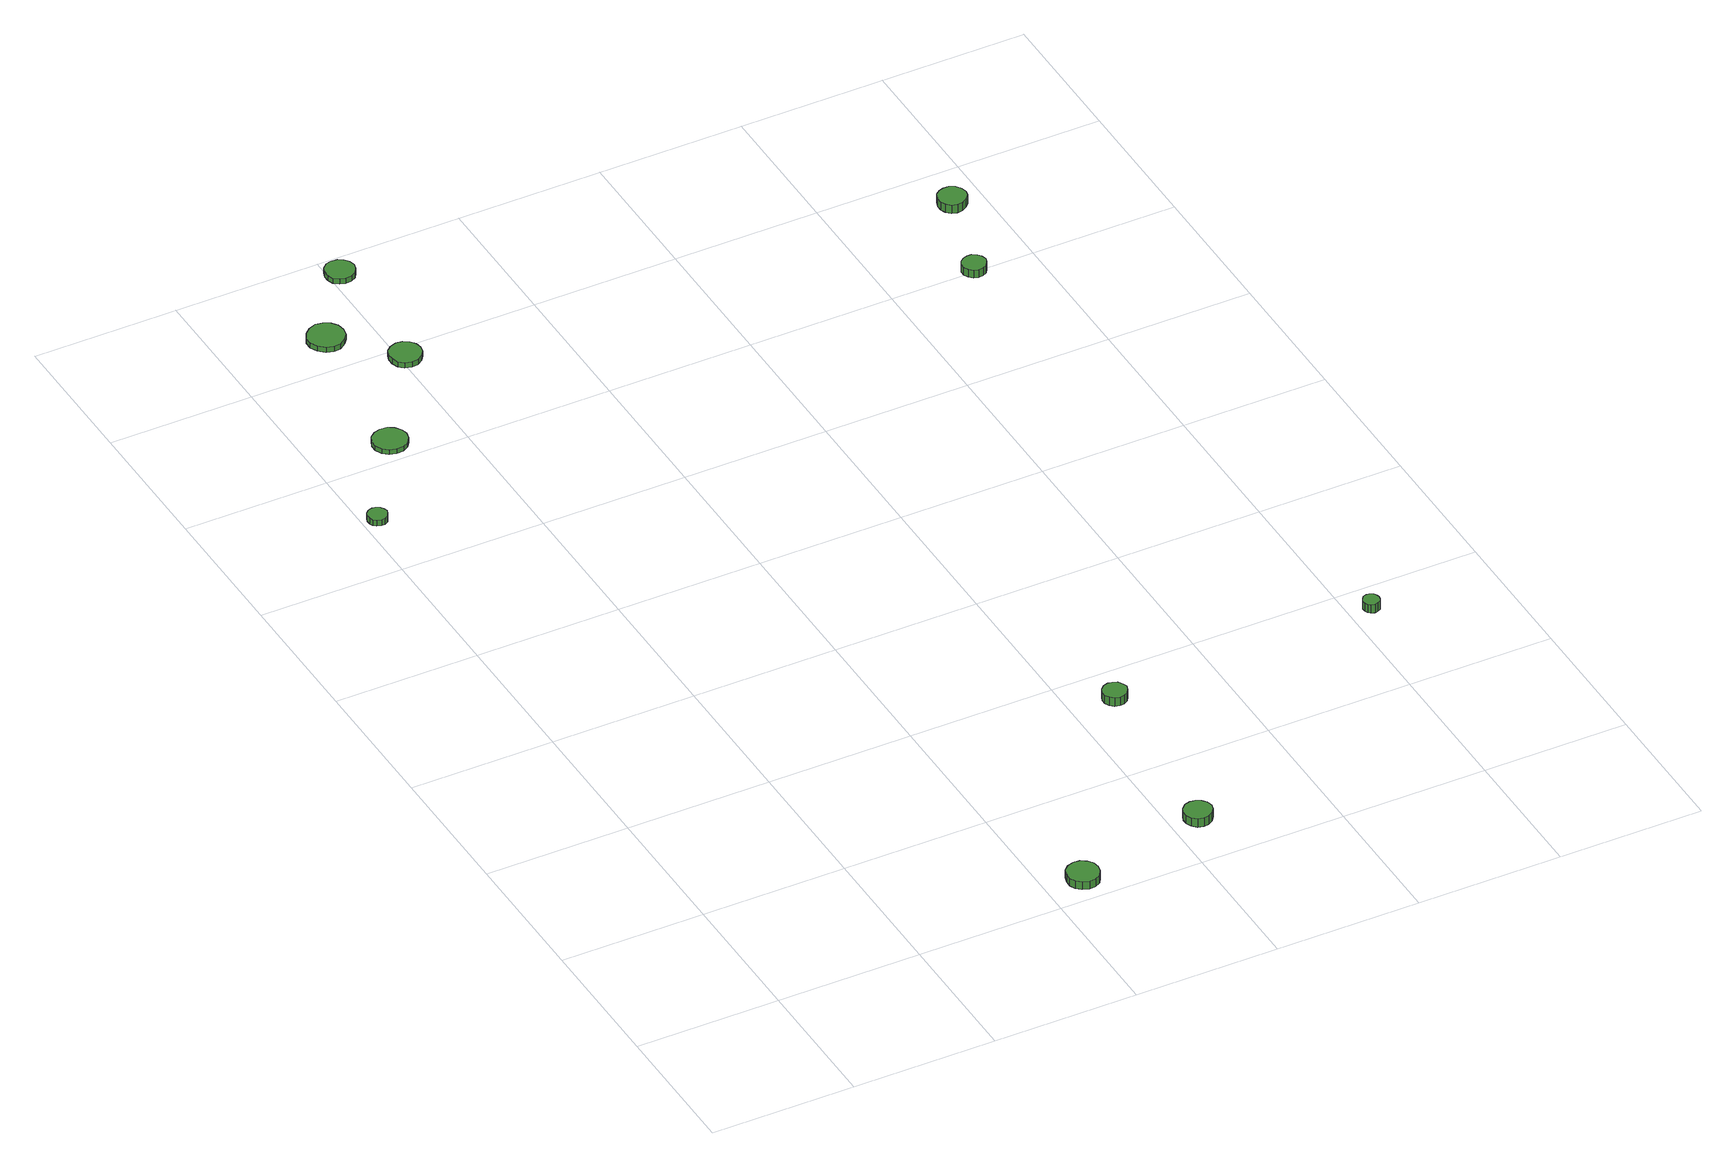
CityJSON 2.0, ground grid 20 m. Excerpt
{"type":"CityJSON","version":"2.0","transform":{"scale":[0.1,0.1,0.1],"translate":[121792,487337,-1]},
"CityObjects":{
"tree1":{"type":"SolitaryVegetationObject","attributes":{"function":"something"},"geometry":[{"type":"MultiSurface","lod":"1","boundaries":[[[0,1,2,3,4,5,6,7,8,9,10,11,12,13,14]],[[15,16,17,18,19,20,21,22,23,24,25,26,27,28,29]],[[0,29,28,1]],[[1,28,27,2]],[[2,27,26,3]],[[3,26,25,4]],[[4,25,24,5]],[[5,24,23,6]],[[6,23,22,7]],[[7,22,21,8]],[[8,21,20,9]],[[9,20,19,10]],[[10,19,18,11]],[[11,18,17,12]],[[12,17,16,13]],[[13,16,15,14]],[[14,15,29,0]]]}]},
"tree2":{"type":"SolitaryVegetationObject","attributes":{"function":"something"},"geometry":[{"type":"MultiSurface","lod":"1","boundaries":[[[30,31,32,33,34,35,36,37,38,39,40,41,42,43,44]],[[45,46,47,48,49,50,51,52,53,54,55,56,57,58,59]],[[30,59,58,31]],[[31,58,57,32]],[[32,57,56,33]],[[33,56,55,34]],[[34,55,54,35]],[[35,54,53,36]],[[36,53,52,37]],[[37,52,51,38]],[[38,51,50,39]],[[39,50,49,40]],[[40,49,48,41]],[[41,48,47,42]],[[42,47,46,43]],[[43,46,45,44]],[[44,45,59,30]]]}]},
"tree3":{"type":"SolitaryVegetationObject","attributes":{"function":"something"},"geometry":[{"type":"MultiSurface","lod":"1","boundaries":[[[60,61,62,63,64,65,66,67,68,69,70,71,72,73,74]],[[75,76,77,78,79,80,81,82,83,84,85,86,87,88,89]],[[60,89,88,61]],[[61,88,87,62]],[[62,87,86,63]],[[63,86,85,64]],[[64,85,84,65]],[[65,84,83,66]],[[66,83,82,67]],[[67,82,81,68]],[[68,81,80,69]],[[69,80,79,70]],[[70,79,78,71]],[[71,78,77,72]],[[72,77,76,73]],[[73,76,75,74]],[[74,75,89,60]]]}]},
"tree4":{"type":"SolitaryVegetationObject","attributes":{"function":"something"},"geometry":[{"type":"MultiSurface","lod":"1","boundaries":[[[90,91,92,93,94,95,96,97,98,99,100,101,102,103,104]],[[105,106,107,108,109,110,111,112,113,114,115,116,117,118,119]],[[90,119,118,91]],[[91,118,117,92]],[[92,117,116,93]],[[93,116,115,94]],[[94,115,114,95]],[[95,114,113,96]],[[96,113,112,97]],[[97,112,111,98]],[[98,111,110,99]],[[99,110,109,100]],[[100,109,108,101]],[[101,108,107,102]],[[102,107,106,103]],[[103,106,105,104]],[[104,105,119,90]]]}]},
"tree5":{"type":"SolitaryVegetationObject","attributes":{"function":"something"},"geometry":[{"type":"MultiSurface","lod":"1","boundaries":[[[120,121,122,123,124,125,126,127,128,129,130,131,132,133,134]],[[135,136,137,138,139,140,141,142,143,144,145,146,147,148,149]],[[120,149,148,121]],[[121,148,147,122]],[[122,147,146,123]],[[123,146,145,124]],[[124,145,144,125]],[[125,144,143,126]],[[126,143,142,127]],[[127,142,141,128]],[[128,141,140,129]],[[129,140,139,130]],[[130,139,138,131]],[[131,138,137,132]],[[132,137,136,133]],[[133,136,135,134]],[[134,135,149,120]]]}]},
"tree6":{"type":"SolitaryVegetationObject","attributes":{"function":"something"},"geometry":[{"type":"MultiSurface","lod":"1","boundaries":[[[150,151,152,153,154,155,156,157,158,159,160,161,162,163,164]],[[165,166,167,168,169,170,171,172,173,174,175,176,177,178,179]],[[150,179,178,151]],[[151,178,177,152]],[[152,177,176,153]],[[153,176,175,154]],[[154,175,174,155]],[[155,174,173,156]],[[156,173,172,157]],[[157,172,171,158]],[[158,171,170,159]],[[159,170,169,160]],[[160,169,168,161]],[[161,168,167,162]],[[162,167,166,163]],[[163,166,165,164]],[[164,165,179,150]]]}]},
"tree7":{"type":"SolitaryVegetationObject","attributes":{"function":"something"},"geometry":[{"type":"MultiSurface","lod":"1","boundaries":[[[180,181,182,183,184,185,186,187,188,189,190,191,192,193,194]],[[195,196,197,198,199,200,201,202,203,204,205,206,207,208,209]],[[180,209,208,181]],[[181,208,207,182]],[[182,207,206,183]],[[183,206,205,184]],[[184,205,204,185]],[[185,204,203,186]],[[186,203,202,187]],[[187,202,201,188]],[[188,201,200,189]],[[189,200,199,190]],[[190,199,198,191]],[[191,198,197,192]],[[192,197,196,193]],[[193,196,195,194]],[[194,195,209,180]]]}]},
"tree8":{"type":"SolitaryVegetationObject","attributes":{"function":"something"},"geometry":[{"type":"MultiSurface","lod":"1","boundaries":[[[210,211,212,213,214,215,216,217,218,219,220,221,222,223,224]],[[225,226,227,228,229,230,231,232,233,234,235,236,237,238,239]],[[210,239,238,211]],[[211,238,237,212]],[[212,237,236,213]],[[213,236,235,214]],[[214,235,234,215]],[[215,234,233,216]],[[216,233,232,217]],[[217,232,231,218]],[[218,231,230,219]],[[219,230,229,220]],[[220,229,228,221]],[[221,228,227,222]],[[222,227,226,223]],[[223,226,225,224]],[[224,225,239,210]]]}]},
"tree9":{"type":"SolitaryVegetationObject","attributes":{"function":"something"},"geometry":[{"type":"MultiSurface","lod":"1","boundaries":[[[240,241,242,243,244,245,246,247,248,249,250,251,252,253,254]],[[255,256,257,258,259,260,261,262,263,264,265,266,267,268,269]],[[240,269,268,241]],[[241,268,267,242]],[[242,267,266,243]],[[243,266,265,244]],[[244,265,264,245]],[[245,264,263,246]],[[246,263,262,247]],[[247,262,261,248]],[[248,261,260,249]],[[249,260,259,250]],[[250,259,258,251]],[[251,258,257,252]],[[252,257,256,253]],[[253,256,255,254]],[[254,255,269,240]]]}]},
"tree10":{"type":"SolitaryVegetationObject","attributes":{"function":"something"},"geometry":[{"type":"MultiSurface","lod":"1","boundaries":[[[270,271,272,273,274,275,276,277,278,279,280,281,282,283,284]],[[285,286,287,288,289,290,291,292,293,294,295,296,297,298,299]],[[270,299,298,271]],[[271,298,297,272]],[[272,297,296,273]],[[273,296,295,274]],[[274,295,294,275]],[[275,294,293,276]],[[276,293,292,277]],[[277,292,291,278]],[[278,291,290,279]],[[279,290,289,280]],[[280,289,288,281]],[[281,288,287,282]],[[282,287,286,283]],[[283,286,285,284]],[[284,285,299,270]]]}]},
"tree11":{"type":"SolitaryVegetationObject","attributes":{"function":"something"},"geometry":[{"type":"MultiSurface","lod":"1","boundaries":[[[300,301,302,303,304,305,306,307,308,309,310,311,312,313,314]],[[315,316,317,318,319,320,321,322,323,324,325,326,327,328,329]],[[300,329,328,301]],[[301,328,327,302]],[[302,327,326,303]],[[303,326,325,304]],[[304,325,324,305]],[[305,324,323,306]],[[306,323,322,307]],[[307,322,321,308]],[[308,321,320,309]],[[309,320,319,310]],[[310,319,318,311]],[[311,318,317,312]],[[312,317,316,313]],[[313,316,315,314]],[[314,315,329,300]]]}]}
},
"vertices":[
[35,1104,16],[33,1110,16],[30,1114,16],[25,1117,16],[20,1118,16],[14,1116,16],[10,1112,16],[8,1107,16],[8,1101,16],[10,1096,16],[14,1093,16],[20,1091,16],[25,1091,16],[30,1094,16],[33,1099,16],[33,1099,7],[30,1094,7],[25,1091,7],[20,1091,7],[14,1093,7],[10,1096,7],[8,1101,7],[8,1107,7],[10,1112,7],[14,1116,7],[20,1118,7],[25,1117,7],[30,1114,7],[33,1110,7],[35,1104,7],
[468,28,30],[466,37,30],[461,44,30],[453,49,30],[444,50,30],[435,47,30],[428,41,30],[425,32,30],[425,23,30],[428,15,30],[435,9,30],[444,6,30],[453,7,30],[461,11,30],[466,19,30],[466,19,18],[461,11,18],[453,7,18],[444,6,18],[435,9,18],[428,15,18],[425,23,18],[425,32,18],[428,41,18],[435,47,18],[444,50,18],[453,49,18],[461,44,18],[466,37,18],[468,28,18],
[132,1235,14],[130,1244,14],[124,1252,14],[116,1257,14],[106,1258,14],[97,1255,14],[89,1249,14],[85,1240,14],[85,1230,14],[89,1221,14],[97,1215,14],[106,1212,14],[116,1213,14],[124,1217,14],[130,1225,14],[130,1225,7],[124,1217,7],[116,1213,7],[106,1212,7],[97,1215,7],[89,1221,7],[85,1230,7],[85,1240,7],[89,1249,7],[97,1255,7],[106,1258,7],[116,1257,7],[124,1252,7],[130,1244,7],[132,1235,7],
[162,1458,15],[160,1469,15],[154,1477,15],[145,1482,15],[135,1484,15],[125,1480,15],[117,1473,15],[112,1464,15],[112,1453,15],[117,1444,15],[125,1436,15],[135,1433,15],[145,1434,15],[154,1440,15],[160,1448,15],[160,1448,7],[154,1440,7],[145,1434,7],[135,1433,7],[125,1436,7],[117,1444,7],[112,1453,7],[112,1464,7],[117,1473,7],[125,1480,7],[135,1484,7],[145,1482,7],[154,1477,7],[160,1469,7],[162,1458,7],
[230,1381,15],[228,1390,15],[223,1397,15],[215,1402,15],[206,1403,15],[197,1400,15],[190,1394,15],[187,1386,15],[187,1377,15],[190,1368,15],[197,1362,15],[206,1359,15],[215,1360,15],[223,1365,15],[228,1372,15],[228,1372,7],[223,1365,7],[215,1360,7],[206,1359,7],[197,1362,7],[190,1368,7],[187,1377,7],[187,1386,7],[190,1394,7],[197,1400,7],[206,1403,7],[215,1402,7],[223,1397,7],[228,1390,7],[230,1381,7],
[652,72,30],[650,80,30],[645,86,30],[638,90,30],[631,91,30],[623,89,30],[617,83,30],[614,76,30],[614,68,30],[617,61,30],[623,55,30],[631,53,30],[638,54,30],[645,58,30],[650,64,30],[650,64,17],[645,58,17],[638,54,17],[631,53,17],[623,55,17],[617,61,17],[614,68,17],[614,76,17],[617,83,17],[623,89,17],[631,91,17],[638,90,17],[645,86,17],[650,80,17],[652,72,17],
[236,1569,15],[234,1577,15],[229,1584,15],[222,1588,15],[213,1589,15],[206,1587,15],[199,1581,15],[196,1573,15],[196,1565,15],[199,1557,15],[206,1552,15],[213,1549,15],[222,1550,15],[229,1554,15],[234,1561,15],[234,1561,7],[229,1554,7],[222,1550,7],[213,1549,7],[206,1552,7],[199,1557,7],[196,1565,7],[196,1573,7],[199,1581,7],[206,1587,7],[213,1589,7],[222,1588,7],[229,1584,7],[234,1577,7],[236,1569,7],
[672,336,31],[670,342,31],[666,348,31],[660,351,31],[654,352,31],[647,350,31],[642,345,31],[639,339,31],[639,332,31],[642,326,31],[647,321,31],[654,319,31],[660,320,31],[666,323,31],[670,329,31],[670,329,18],[666,323,18],[660,320,18],[654,319,18],[647,321,18],[642,326,18],[639,332,18],[639,339,18],[642,345,18],[647,350,18],[654,352,18],[660,351,18],[666,348,18],[670,342,18],[672,336,18],
[1037,350,30],[1036,354,30],[1034,358,30],[1029,361,30],[1025,361,30],[1020,360,30],[1017,356,30],[1015,352,30],[1015,347,30],[1017,343,30],[1020,340,30],[1025,338,30],[1029,339,30],[1034,341,30],[1036,345,30],[1036,345,17],[1034,341,17],[1029,339,17],[1025,338,17],[1020,340,17],[1017,343,17],[1015,347,17],[1015,352,17],[1017,356,17],[1020,360,17],[1025,361,17],[1029,361,17],[1034,358,17],[1036,354,17],[1037,350,17],
[932,1197,25],[930,1204,25],[926,1209,25],[920,1213,25],[913,1213,25],[907,1211,25],[902,1207,25],[899,1201,25],[899,1194,25],[902,1188,25],[907,1183,25],[913,1181,25],[920,1182,25],[926,1185,25],[930,1191,25],[930,1191,13],[926,1185,13],[920,1182,13],[913,1181,13],[907,1183,13],[902,1188,13],[899,1194,13],[899,1201,13],[902,1207,13],[907,1211,13],[913,1213,13],[920,1213,13],[926,1209,13],[930,1204,13],[932,1197,13],
[973,1327,28],[971,1335,28],[966,1342,28],[959,1346,28],[951,1346,28],[944,1344,28],[938,1339,28],[935,1331,28],[935,1323,28],[938,1316,28],[944,1310,28],[951,1308,28],[959,1309,28],[966,1313,28],[971,1319,28],[971,1319,15],[966,1313,15],[959,1309,15],[951,1308,15],[944,1310,15],[938,1316,15],[935,1323,15],[935,1331,15],[938,1339,15],[944,1344,15],[951,1346,15],[959,1346,15],[966,1342,15],[971,1335,15],[973,1327,15]
]}
